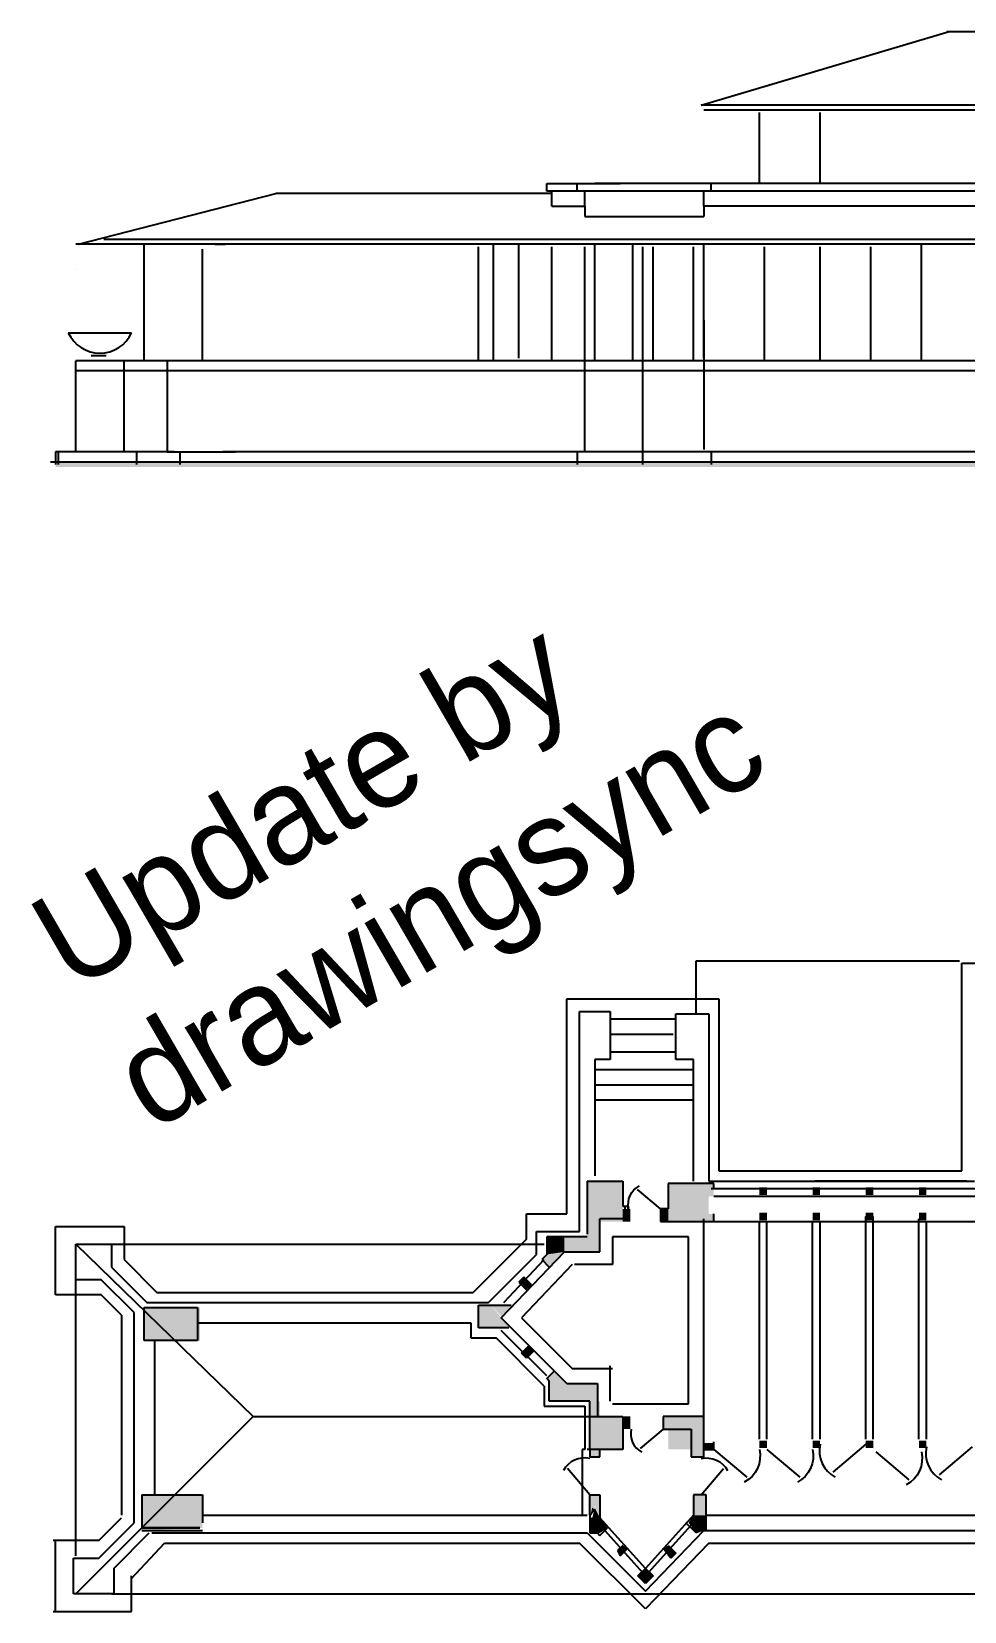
# Model space of a CAD drawing. Extents: x 6.6 to 92.4, y 8.3 to 89.7.
# Drawn here: x 6.6 to 43.5, y 27.3 to 89.7 of the extents above; entities that cross this region are included whole.
import ezdxf

# ---------------------------------------------------------------- set-up
doc = ezdxf.new("R2010")
doc.units = 0
doc.header["$MEASUREMENT"] = 0
doc.layers.get('0').update_dxf_attribs({"color": 15, "linetype": 'CONTINUOUS'})
for name, color, linetype in [('1', 7, 'CONTINUOUS'), ('2', 7, 'CONTINUOUS'), ('3', 7, 'CONTINUOUS'), ('4', 5, 'CONTINUOUS'), ('5', 7, 'CONTINUOUS'), ('6', 3, 'CONTINUOUS'), ('7', 2, 'CONTINUOUS')]:
    doc.layers.add(name, color=color, linetype=linetype)

# ---------------------------------------------------------------- blocks, each defined once
blk = doc.blocks.new('DOOR', base_point=(71.6, 24))
blk.add_line((71.6, 24), (72.9, 25.1))
blk.add_arc((72.264, 24.264), 1.166, 346.90016, 62.65012)
blk = doc.blocks.new('URN', base_point=(83.166, 52.839))
for p, q in [((81.866, 53.939), (84.366, 53.939)), ((82.766, 53.039), (83.366, 53.039))]:
    blk.add_line(p, q)
blk.add_arc((83.116, 54.514), 1.376, 204.70243, 335.29757)

msp = doc.modelspace()

# ---------------------------------------------------------------- linework, layer by layer
at = {"layer": '1'}
for p, q in [((32.9, 50.9), (32.9, 53)), ((32.9, 53), (43.3, 53)), ((43.4, 44.7), (43.4, 52.9)), ((43.4, 52.9), (46.1, 52.9)), ((27.8, 43), (27.8, 51.5)), ((27.8, 51.5), (33.8, 51.5)), ((33.8, 51.5), (33.8, 44.7)), ((28.3, 42.3), (28.3, 51)), ((28.3, 51), (29.5, 51)), ((29.5, 51), (29.5, 49.1)), ((32.1, 49.1), (32.1, 50.9)), ((32.1, 50.9), (33.4, 50.9)), ((33.4, 50.9), (33.4, 44.3)), ((29.5, 49.1), (28.9, 49.1)), ((28.9, 49.1), (28.9, 44.5)), ((32.8, 49.1), (32.1, 49.1)), ((32.8, 44.3), (32.8, 49.1)), ((33.8, 44.7), (43.4, 44.7)), ((28.6, 44.3), (28.6, 42.2)), ((28.6, 44.3), (30, 44.3)), ((30, 44.3), (30, 43.3)), ((33.6, 44.2), (31.8, 44.2)), ((31.8, 44.2), (31.8, 43.2)), ((33.4, 44.3), (43.9, 44.3)), ((33.6, 44), (33.6, 44.2)), ((37.9, 44.3), (37.6, 44.3)), ((39.5, 44.3), (37.9, 44.3)), ((40, 44.3), (39.5, 44.3)), ((41.6, 44.3), (40, 44.3)), ((42.1, 44.3), (41.6, 44.3)), ((43.6, 44.3), (42.1, 44.3)), ((30, 43.3), (30.2, 43.3)), ((30.1, 42.8), (30.1, 43.3)), ((30.2, 43.3), (30.2, 42.8)), ((31.8, 43.2), (31.5, 43.2)), ((31.5, 43.2), (31.5, 42.7)), ((7.6, 39.8), (7.6, 42.5)), ((7.6, 42.5), (10.3, 42.5)), ((10.3, 42.5), (10.3, 41.2)), ((26.2, 42), (26.2, 43)), ((26.2, 43), (27.8, 43)), ((29.1, 41.5), (29.1, 42.8)), ((30.2, 42.8), (29.1, 42.8)), ((31.5, 42.7), (44.1, 42.7)), ((31.5, 42.7), (33.6, 42.7)), ((33.6, 42.7), (33.6, 43)), ((26.2, 42), (24.1, 39.9)), ((26.6, 41.4), (26.6, 42.3)), ((26.6, 42.3), (26.9, 42.3)), ((26.9, 42.3), (28.3, 42.3)), ((28.6, 42.1), (27, 42.1)), ((27, 42.1), (27, 41.4)), ((8.4, 40.4), (8.4, 41.8)), ((8.4, 41.8), (9.8, 41.8)), ((9.8, 41.8), (9.8, 40.9)), ((10.3, 41.2), (11.6, 39.9)), ((24.7, 39.5), (26.6, 41.4)), ((25.2, 38.9), (27.7, 41.5)), ((25.3, 39.5), (26.9, 41.2)), ((27, 41.4), (26.8, 41.2)), ((26.8, 41.2), (27.1, 40.9)), ((27.7, 41.5), (29.1, 41.5)), ((9.8, 40.9), (11.2, 39.5)), ((9.4, 40.4), (8.4, 40.4)), ((10.7, 39.1), (9.4, 40.4)), ((26.1, 40.5), (25.9, 40.3)), ((25.9, 40.3), (26.2, 40)), ((26.4, 40.2), (26.1, 40.5)), ((9.4, 39.8), (7.6, 39.8)), ((10.2, 39), (9.4, 39.8)), ((11.2, 39.5), (24.7, 39.5)), ((11.6, 39.9), (24.1, 39.9)), ((24.3, 38.5), (24.3, 39.4)), ((24.3, 39.4), (25.6, 39.4)), ((10.2, 39), (10.2, 31.1)), ((10.7, 30.8), (10.7, 39.1)), ((11.1, 38), (11.1, 39.3)), ((11.1, 39.3), (13.2, 39.3)), ((13.2, 39.3), (13.2, 38)), ((13.2, 38.7), (24, 38.7)), ((24, 38.7), (24, 38.1)), ((27.8, 36.3), (25.2, 38.9)), ((24, 38.1), (25, 38.1)), ((25.5, 38.5), (24.3, 38.5)), ((26.9, 36.2), (25, 38.1)), ((27, 36.6), (25.2, 38.4)), ((13.2, 38), (11.1, 38)), ((11.5, 38), (11.5, 31.9)), ((26, 37.5), (26.3, 37.8)), ((26.2, 37.3), (26, 37.5)), ((26.5, 37.6), (26.2, 37.3)), ((26.9, 36.2), (26.9, 35.4)), ((27, 36.5), (27.3, 36.8)), ((27.1, 36.4), (27, 36.5)), ((27.1, 35.6), (27.1, 36.4)), ((27.8, 36.3), (29, 36.3)), ((29, 36.3), (29, 35)), ((28.7, 35.6), (27.1, 35.6)), ((28.7, 33.7), (28.7, 35.6)), ((26.9, 35.4), (28.5, 35.4)), ((28.5, 35.4), (28.5, 33.7)), ((29, 35), (30, 35)), ((30, 35), (30, 34.6)), ((31.6, 35), (31.6, 34.5)), ((33.2, 35), (31.6, 35)), ((33.2, 34.2), (33.2, 35)), ((30, 34.6), (30, 33.7)), ((31.6, 34.5), (32.7, 34.5)), ((32.7, 34.5), (32.7, 33.4)), ((28.5, 33.7), (28.4, 33.7)), ((28.4, 33.7), (28.4, 31.1)), ((29, 33.7), (28.6, 33.7)), ((28.7, 33.7), (28.7, 33.4)), ((30, 33.7), (29, 33.7)), ((29.1, 33.4), (29.1, 33.7)), ((33.2, 33.4), (33.2, 34.2)), ((33.6, 33.7), (33.6, 34)), ((28.7, 33.4), (29.1, 33.4)), ((32.7, 33.4), (33.2, 33.4)), ((11, 31.9), (11, 30.6)), ((11, 31.9), (13.4, 31.9)), ((13.4, 31.9), (13.4, 30.8)), ((28.7, 31.1), (28.7, 31.9)), ((28.7, 31.9), (29.1, 31.9)), ((29.1, 31.9), (29.1, 31)), ((33.3, 31.9), (32.8, 31.9)), ((32.8, 31.9), (32.8, 31.1)), ((33.3, 30.5), (33.3, 31.9)), ((9.3, 30.1), (10.2, 31)), ((9.3, 29.4), (10.7, 30.8)), ((11, 30.6), (13.3, 30.6)), ((13.3, 30.6), (11, 30.6)), ((13.4, 31.1), (28.6, 31.1)), ((28.7, 31.1), (28.7, 30.4)), ((30.9, 29), (29.1, 31)), ((29.1, 30.3), (29.4, 30.6)), ((32.8, 31.1), (30.9, 29)), ((30.9, 28.7), (32.7, 30.7)), ((32.9, 30.4), (32.5, 30.8)), ((33.3, 31.1), (46, 31.1)), ((9.3, 30.1), (7.5, 30.1)), ((7.6, 27.3), (7.6, 30.1)), ((9.9, 29), (11.3, 30.4)), ((10.6, 28.6), (11.9, 30)), ((11.4, 30.4), (28.6, 30.4)), ((11.9, 30), (28.3, 30)), ((30.9, 27.4), (28.3, 30)), ((28.6, 30.4), (30.8, 28.2)), ((28.7, 30.4), (29, 30.4)), ((29, 30.4), (29.1, 30.3)), ((29.3, 30.5), (30.9, 28.7)), ((30.9, 28.1), (33.2, 30.5)), ((33.4, 30), (30.9, 27.4)), ((33.1, 30.5), (32.9, 30.4)), ((33.1, 30.5), (47.6, 30.5)), ((33.4, 30), (46, 30)), ((8.3, 28), (8.3, 29.4)), ((8.3, 29.4), (9.3, 29.4)), ((30, 29.9), (29.8, 29.7)), ((29.8, 29.7), (29.9, 29.5)), ((29.9, 29.5), (30.2, 29.8)), ((31.9, 29.4), (31.6, 29.8)), ((31.8, 29.9), (32.1, 29.6)), ((32.1, 29.6), (31.9, 29.4)), ((9.9, 29), (9.9, 28)), ((30.6, 28.7), (30.9, 29)), ((30.9, 29), (31.2, 28.7)), ((10.6, 27.3), (10.6, 28.7)), ((30.9, 28.4), (30.6, 28.7)), ((30.8, 28.2), (30.9, 28.1)), ((31.2, 28.7), (30.9, 28.4)), ((9.9, 28), (8.3, 28)), ((7.5, 27.3), (10.6, 27.3))]:
    msp.add_line(p, q, dxfattribs=at)
for points in [[(27, 41.4), (27, 42.1), (27.7, 41.5), (27.7, 42.1)], [(27.7, 41.5), (29.1, 41.5), (27.7, 42.1), (29.1, 42.1)], [(27.1, 40.9), (26.8, 41.2), (27.7, 41.5), (27, 41.4)], [(26.2, 40), (25.9, 40.3), (26.4, 40.2), (26.1, 40.5)], [(24.3, 38.5), (24.8, 38.5), (24.3, 39.4), (24.8, 39.4)], [(25.7, 39.4), (24.8, 39.4), (24.8, 38.5), (25.6, 38.5)], [(24.8, 38.5), (25.2, 38.9), (24.8, 39.4)], [(11.1, 38), (13.3, 38), (11.1, 39.3), (13.3, 39.3)], [(26.2, 37.3), (26, 37.5), (26.5, 37.6), (26.3, 37.8)], [(27.3, 36.8), (27, 36.5), (27.8, 36.3), (27.1, 36.4)], [(27.1, 36.4), (27.8, 36.3), (27.1, 35.6), (27.8, 35.6)], [(27.8, 36.3), (29, 36.3), (27.8, 35.6), (29, 35.6)], [(28.7, 33.4), (29.1, 33.4), (28.7, 35.6), (29.1, 35.6)], [(29.1, 35), (30, 35), (29.1, 33.7), (30, 33.7)], [(30, 34.5), (30, 35), (30.3, 34.5), (30.3, 35)], [(32.7, 34.5), (33.2, 35), (31.6, 34.5), (31.6, 35)], [(32.7, 33.4), (33.2, 33.4), (32.7, 34.5), (33.2, 35)], [(31.8, 34.5), (31.8, 33.7), (32.7, 34.5), (32.7, 33.7)], [(11, 30.5), (13.4, 30.6), (11, 31.9), (13.4, 31.9)], [(28.7, 30.4), (28.7, 31), (28.7, 31.9), (29.1, 31.9)], [(28.7, 31.9), (29.1, 31.9), (29.1, 31)], [(32.8, 31.1), (33.3, 31.1), (32.8, 31.9), (33.3, 31.9)], [(28.7, 31), (28.8, 31.4), (28.9, 31.3)], [(28.8, 31), (29.1, 31), (28.9, 31.4)], [(29, 30.4), (29.1, 31), (28.7, 30.4), (28.7, 31)], [(29.1, 31), (29.1, 31), (28.8, 31)], [(29.1, 30.4), (29.4, 30.6), (29, 30.4), (29.1, 31)], [(32.9, 30.4), (32.6, 30.8), (33, 30.5), (32.8, 31.1)], [(33, 30.5), (33.3, 30.5), (32.8, 31.1), (33.3, 31.1)], [(29.9, 29.5), (29.8, 29.7), (30.2, 29.8), (30, 29.9)], [(32.1, 29.6), (31.9, 29.4), (31.8, 29.9), (31.6, 29.8)], [(30.9, 29), (31.2, 28.7), (30.6, 28.7), (30.9, 28.4)]]:
    msp.add_solid(points, dxfattribs=at)
at = {"layer": '2'}
for p, q in [((33.5, 44), (44, 44)), ((33.6, 43.7), (44.3, 43.7)), ((33.6, 43.7), (38.7, 43.7)), ((33.6, 43.7), (35.7, 43.7)), ((35.7, 43.7), (37.8, 43.7)), ((37.8, 43.7), (39.9, 43.7)), ((39.9, 43.7), (42, 43.7)), ((42, 43.7), (44.1, 43.7))]:
    msp.add_line(p, q, dxfattribs=at)
for points in [[(28.6, 42.1), (29.1, 42.1), (28.6, 44.3), (29.1, 42.7)], [(28.6, 44.3), (29.1, 42.7), (30, 44.3), (30, 42.7)], [(33.4, 43), (31.8, 43.2), (33.4, 43.7), (31.8, 44.2)], [(33.4, 43.7), (31.8, 44.2), (33.6, 43.7), (33.6, 44.2)], [(30, 42.7), (30, 43.2), (30.3, 42.7), (30.3, 43.2)], [(31.5, 42.7), (31.5, 43.2), (31.8, 42.7), (31.8, 43.2)], [(31.8, 42.7), (31.8, 43.2), (33.6, 42.7)], [(33.6, 43), (33.6, 42.7), (33.4, 43), (31.8, 43.2)]]:
    msp.add_solid(points, dxfattribs=at)
for points in [[(35.7, 43.75), (35.7, 44.05), (35.4, 43.75), (35.4, 44.05)], [(37.8, 43.75), (37.8, 44.05), (37.5, 43.75), (37.5, 44.05)], [(39.9, 43.75), (39.9, 44.05), (39.6, 43.75), (39.6, 44.05)], [(42, 43.75), (42, 44.05), (41.7, 43.75), (41.7, 44.05)], [(35.7, 42.75), (35.7, 43.05), (35.4, 42.75), (35.4, 43.05)], [(37.8, 42.75), (37.8, 43.05), (37.5, 42.75), (37.5, 43.05)], [(39.9, 42.75), (39.9, 43.05), (39.6, 42.75), (39.6, 43.05)], [(42, 42.75), (42, 43.05), (41.7, 42.75), (41.7, 43.05)], [(35.7, 33.75), (35.7, 34.05), (35.4, 33.75), (35.4, 34.05)], [(37.8, 33.75), (37.8, 34.05), (37.5, 33.75), (37.5, 34.05)], [(39.9, 33.75), (39.9, 34.05), (39.6, 33.75), (39.6, 34.05)], [(42, 33.75), (42, 34.05), (41.7, 33.75), (41.7, 34.05)]]:
    msp.add_trace(points, dxfattribs=at)
at = {"layer": '3'}
for p, q in [((29.5, 50.7), (32.1, 50.7)), ((29.5, 50.1), (32, 50.1)), ((29.5, 49.4), (32.1, 49.4)), ((28.9, 48.7), (32.8, 48.7)), ((28.9, 48.1), (32.8, 48.1)), ((28.9, 47.5), (32.8, 47.5))]:
    msp.add_line(p, q, dxfattribs=at)
msp.add_trace([(33.6, 33.65), (33.6, 33.95), (33.2, 33.65), (33.2, 33.95)], dxfattribs=at)
at = {"layer": '4'}
for p, q in [((33.1, 86.8), (42.9, 89.7)), ((42.8, 89.7), (68.4, 89.7)), ((44.9, 86.8), (33.1, 86.8)), ((44.9, 86.6), (33.2, 86.6)), ((35.4, 83.7), (35.4, 86.5)), ((37.8, 83.7), (37.8, 86.5)), ((27, 83.4), (27, 83.7)), ((27, 83.7), (27.2, 83.7)), ((27.2, 83.7), (29.9, 83.7)), ((28.2, 83.4), (28.2, 83.7)), ((46.4, 83.7), (28.9, 83.7)), ((33.5, 83.4), (33.5, 83.7)), ((8.5, 81.3), (16.3, 83.3)), ((26.3, 83.3), (16.3, 83.3)), ((27.2, 83.3), (25.9, 83.3)), ((27.2, 83.4), (27, 83.4)), ((31.3, 83.4), (27.2, 83.4)), ((27.2, 82.8), (27.2, 83.4)), ((28.5, 82.8), (28.5, 83.4)), ((46.4, 83.4), (31.3, 83.4)), ((33.2, 82.8), (33.2, 83.4)), ((27.2, 82.8), (28.5, 82.8)), ((28.5, 82.8), (28.5, 82.4)), ((28.5, 82.4), (33.2, 82.4)), ((46.4, 82.8), (33.2, 82.8)), ((33.2, 82.8), (33.2, 82.4)), ((15.2, 81.3), (8.4, 81.3)), ((9.5, 81.5), (46.4, 81.5)), ((11.1, 76.7), (11.1, 81.3)), ((29.4, 81.3), (13.9, 81.3)), ((13.9, 81.3), (14.3, 81.3)), ((24.3, 76.7), (24.3, 81.2)), ((24.9, 76.7), (24.9, 81.3)), ((25.9, 76.8), (25.9, 81.3)), ((35.6, 81.3), (26.3, 81.3)), ((27.2, 76.7), (27.2, 81.2)), ((28.5, 76.7), (28.5, 81.2)), ((28.9, 76.7), (28.9, 81.3)), ((30.4, 76.7), (30.4, 81.3)), ((30.8, 81.3), (30.8, 81.3)), ((30.8, 72.6), (30.8, 81.2)), ((46.4, 81.3), (31.2, 81.3)), ((31.2, 76.7), (31.2, 81.2)), ((32.8, 76.7), (32.8, 81.2)), ((33.2, 76.8), (33.2, 81.3)), ((35.6, 76.7), (35.6, 81.2)), ((37.8, 76.7), (37.8, 81.2)), ((39.8, 76.7), (39.8, 81.2)), ((41.8, 76.7), (41.8, 81.3)), ((13.4, 76.7), (13.4, 81.1)), ((8.4, 80.3), (8.4, 80.3)), ((28.5, 73.1), (28.5, 79.2)), ((33.2, 78.3), (33.2, 73.2)), ((8.4, 73.1), (8.4, 76.7)), ((16.5, 76.7), (8.4, 76.7)), ((14.9, 76.3), (8.4, 76.3)), ((10.3, 73.1), (10.3, 76.7)), ((12, 76.7), (12, 73.1)), ((27.6, 76.3), (13.8, 76.3)), ((28.7, 76.7), (13.9, 76.7)), ((35, 76.3), (26, 76.3)), ((35, 76.7), (26.1, 76.7)), ((45.2, 76.3), (30.9, 76.3)), ((45.2, 76.7), (31.1, 76.7)), ((12.3, 73.1), (7.6, 73.1)), ((7.6, 73.1), (7.6, 72.6)), ((7.7, 73.1), (7.7, 72.6)), ((10.8, 73.1), (10.8, 72.6)), ((12, 73.1), (14.7, 73.1)), ((12.5, 73.1), (12.5, 72.6)), ((27, 73.1), (14.2, 73.1)), ((44.7, 73.1), (27, 73.1)), ((28.2, 73.1), (28.2, 72.6)), ((33.5, 73.1), (33.5, 72.6)), ((7.4, 72.7), (92.4, 72.7))]:
    msp.add_line(p, q, dxfattribs=at)
msp.add_trace([(7.6, 72.65), (7.6, 72.55), (92, 72.65), (92, 72.55)], dxfattribs=at)
at = {"layer": '5'}
msp.add_trace([(7.6, 72.7), (7.6, 72.5), (92.3, 72.7), (92.3, 72.5)], dxfattribs=at)
at = {"layer": '6'}
for p, q in [((8.4, 41.8), (15.4, 35)), ((9.8, 41.8), (26.9, 41.8)), ((8.4, 29.5), (8.4, 40.4)), ((8.4, 28), (15.4, 35)), ((15.4, 35), (29.1, 35)), ((11, 30.5), (13.4, 30.5)), ((9.8, 28), (46.4, 28))]:
    msp.add_line(p, q, dxfattribs=at)
at = {"layer": '7'}
for p, q in [((33.2, 35), (33.2, 42.8)), ((35.4, 34.1), (35.4, 42.7)), ((35.7, 34.1), (35.7, 42.7)), ((37.5, 34.1), (37.5, 42.7)), ((37.8, 34.1), (37.8, 42.7)), ((39.6, 34.1), (39.6, 42.9)), ((39.9, 34.1), (39.9, 42.9)), ((41.7, 34.1), (41.7, 42.8)), ((42, 34.1), (42, 42.7)), ((32.6, 42.1), (29.6, 42.1)), ((29.6, 42.1), (29.6, 41)), ((32.6, 35.5), (32.6, 42.1)), ((28, 41), (26, 38.9)), ((29.6, 41), (28.1, 41)), ((26, 38.9), (28, 36.9)), ((28, 36.9), (29.6, 36.9)), ((29.5, 35.6), (29.5, 37)), ((29.6, 35.5), (32.6, 35.5))]:
    msp.add_line(p, q, dxfattribs=at)

# ---------------------------------------------------------------- block references
at = {"layer": '3'}
for p, xscale, yscale in [((31.5, 43.2), -0.7, 0.7), ((31.6, 34.5), -0.7, -0.7), ((39.6, 33.9), -1, -1), ((43.8, 33.8), -1, -1)]:
    msp.add_blockref('DOOR', p, dxfattribs=dict(at, xscale=xscale, yscale=yscale))
at = {"layer": '3', "yscale": -1}
for p in [(33.6, 33.7), (35.7, 33.7), (40, 33.6)]:
    msp.add_blockref('DOOR', p, dxfattribs=at)
at = {"layer": '3', "xscale": 0.7999999999999999, "rotation": 89.99999999999999}
for p, yscale in [((28.7, 31.9), 0.7999999999999999), ((33.1, 31.9), -0.7999999999999999)]:
    msp.add_blockref('DOOR', p, dxfattribs=dict(at, yscale=yscale))
at = {"layer": '5'}
msp.add_blockref('URN', (9.4, 76.7), dxfattribs=at)

# ---------------------------------------------------------------- texts
for s, height, p in [('Update by', 3.8148, (8.222, 51.735)), ('drawingsync', 3.81483, (11.412, 46.235))]:
    msp.add_text(s, height=height, rotation=30.11026).set_placement(p)

doc.saveas('drawing.dxf')
